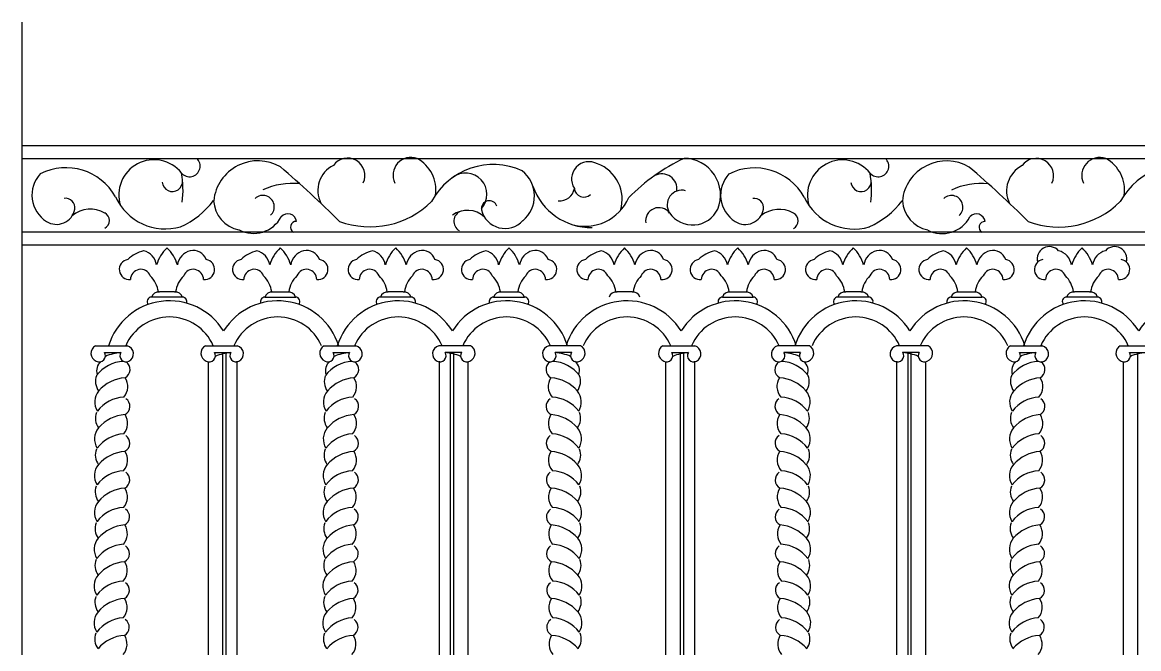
# Model space of a CAD drawing. Extents: x 2581 to 4418, y 3129 to 4307.
# Drawn here: x 2581 to 3618, y 3726 to 4307 of the extents above; entities that cross this region are included whole.
import ezdxf

# ---------------------------------------------------------------- set-up
doc = ezdxf.new("R2010")
doc.units = 0
doc.header["$LTSCALE"] = 0.85
doc.header["$MEASUREMENT"] = 0
for name, color, linetype in [('3', 3, 'CONTINUOUS'), ('4', 4, 'CONTINUOUS'), ('7', 7, 'CONTINUOUS')]:
    doc.layers.add(name, color=color, linetype=linetype)

msp = doc.modelspace()

# ---------------------------------------------------------------- linework, layer by layer
at = {"layer": '3'}
for p, q in [((2580.8, 3128.5), (2580.8, 4307.5)), ((2722.2, 4057.1), (2708.2, 4057.1)), ((2813.5, 4057.1), (2827.4, 4057.1)), ((2934.7, 4057.1), (2920.8, 4057.1)), ((3026, 4057.1), (3040, 4057.1)), ((3147.3, 4057.1), (3133.3, 4057.1)), ((3238.6, 4057.1), (3252.5, 4057.1)), ((3359.8, 4057.1), (3345.9, 4057.1)), ((3451.1, 4057.1), (3465.1, 4057.1)), ((3572.3, 4057.1), (3558.4, 4057.1)), ((2729.5, 4052.4), (2700.9, 4052.4)), ((2806.1, 4052.4), (2834.8, 4052.4)), ((2942.1, 4052.4), (2913.4, 4052.4)), ((3018.7, 4052.4), (3047.3, 4052.4)), ((3231.2, 4052.4), (3259.9, 4052.4)), ((3367.2, 4052.4), (3338.5, 4052.4)), ((3443.7, 4052.4), (3472.4, 4052.4)), ((3579.7, 4052.4), (3551, 4052.4)), ((2766.9, 4001), (2766.9, 3468.3)), ((2769.9, 4001), (2769.9, 3468.3)), ((2978.3, 4001), (2978.3, 3468.3)), ((2981.3, 4001), (2981.3, 3468.3)), ((3192, 4001), (3192, 3468.3)), ((3195, 4001), (3195, 3468.3)), ((3403.4, 4001), (3403.4, 3468.3)), ((3406.4, 4001), (3406.4, 3468.3)), ((3617, 4001), (3617, 3468.3))]:
    msp.add_line(p, q, dxfattribs=at)
for centre, radius, start, end in [((2676.4, 3959.4), 33.3, 92.8863, 143.0641), ((2889, 3959.4), 33.3, 92.8863, 143.0641), ((3071.8, 3959.4), 33.3, 36.9359, 87.1137), ((3284.3, 3959.4), 33.3, 36.9359, 87.1137), ((3526.6, 3959.4), 33.3, 92.8863, 143.0641), ((2679, 3941.6), 36, 94.2954, 139.2594), ((2891.6, 3941.6), 36, 94.2954, 139.2594), ((3069.2, 3941.6), 36, 40.7406, 85.7046), ((3281.7, 3941.6), 36, 40.7406, 85.7046), ((3529.2, 3941.6), 36, 94.2954, 139.2594), ((2677, 3926.4), 33.2, 93.2561, 142.9774), ((2889.5, 3926.4), 33.2, 93.2561, 142.9774), ((3071.2, 3926.4), 33.2, 37.0226, 86.7439), ((3283.8, 3926.4), 33.2, 37.0226, 86.7439), ((3527.2, 3926.4), 33.2, 93.2561, 142.9774), ((2678.9, 3907.4), 36, 94.2954, 139.2594), ((2891.5, 3907.4), 36, 94.2954, 139.2594), ((3069.3, 3907.4), 36, 40.7406, 85.7046), ((3281.8, 3907.4), 36, 40.7406, 85.7046), ((3529.1, 3907.4), 36, 94.2954, 139.2594), ((2676.9, 3892.2), 33.2, 93.2561, 142.9774), ((2889.4, 3892.2), 33.2, 93.2561, 142.9774), ((3071.3, 3892.2), 33.2, 37.0226, 86.7439), ((3283.9, 3892.2), 33.2, 37.0226, 86.7439), ((3527.1, 3892.2), 33.2, 93.2561, 142.9774), ((2678.8, 3873.2), 36, 94.2954, 139.2594), ((2891.4, 3873.2), 36, 94.2954, 139.2594), ((3069.4, 3873.2), 36, 40.7406, 85.7046), ((3281.9, 3873.2), 36, 40.7406, 85.7046), ((3529, 3873.2), 36, 94.2954, 139.2594), ((2676.8, 3858), 33.2, 93.2561, 142.9774), ((2889.3, 3858), 33.2, 93.2561, 142.9774), ((3071.4, 3858), 33.2, 37.0226, 86.7439), ((3283.9, 3858), 33.2, 37.0226, 86.7439), ((3527, 3858), 33.2, 93.2561, 142.9774), ((2678.7, 3839.1), 36, 94.2954, 139.2594), ((2891.3, 3839.1), 36, 94.2954, 139.2594), ((3069.5, 3839.1), 36, 40.7406, 85.7046), ((3282, 3839.1), 36, 40.7406, 85.7046), ((3528.9, 3839.1), 36, 94.2954, 139.2594), ((2676.7, 3823.9), 33.2, 93.2561, 142.9774), ((2889.2, 3823.9), 33.2, 93.2561, 142.9774), ((3071.5, 3823.9), 33.2, 37.0226, 86.7439), ((3284, 3823.9), 33.2, 37.0226, 86.7439), ((3526.9, 3823.9), 33.2, 93.2561, 142.9774), ((2678.6, 3804.9), 36, 94.2954, 139.2594), ((2891.2, 3804.9), 36, 94.2954, 139.2594), ((3069.6, 3804.9), 36, 40.7406, 85.7046), ((3282.1, 3804.9), 36, 40.7406, 85.7046), ((3528.8, 3804.9), 36, 94.2954, 139.2594), ((2676.6, 3789.7), 33.2, 93.2561, 142.9774), ((2889.1, 3789.7), 33.2, 93.2561, 142.9774), ((3071.6, 3789.7), 33.2, 37.0226, 86.7439), ((3284.1, 3789.7), 33.2, 37.0226, 86.7439), ((3526.8, 3789.7), 33.2, 93.2561, 142.9774), ((2678.5, 3770.7), 36, 94.2954, 139.2594), ((2891.1, 3770.7), 36, 94.2954, 139.2594), ((3069.7, 3770.7), 36, 40.7406, 85.7046), ((3282.2, 3770.7), 36, 40.7406, 85.7046), ((3528.7, 3770.7), 36, 94.2954, 139.2594), ((2676.5, 3755.5), 33.2, 93.2561, 142.9774), ((2889.1, 3755.5), 33.2, 93.2561, 142.9774), ((3071.7, 3755.5), 33.2, 37.0226, 86.7439), ((3284.2, 3755.5), 33.2, 37.0226, 86.7439), ((3526.7, 3755.5), 33.2, 93.2561, 142.9774), ((2678.4, 3736.6), 36, 94.2954, 139.2594), ((2891, 3736.6), 36, 94.2954, 139.2594), ((3069.7, 3736.6), 36, 40.7406, 85.7046), ((3282.3, 3736.6), 36, 40.7406, 85.7046), ((3528.6, 3736.6), 36, 94.2954, 139.2594), ((2676.4, 3721.4), 33.2, 93.2561, 142.9774), ((2889, 3721.4), 33.2, 93.2561, 142.9774), ((3071.8, 3721.4), 33.2, 37.0226, 86.7439), ((3284.3, 3721.4), 33.2, 37.0226, 86.7439), ((3526.6, 3721.4), 33.2, 93.2561, 142.9774), ((2678.4, 3702.4), 36, 94.2954, 139.2594), ((2890.9, 3702.4), 36, 94.2954, 139.2594), ((3069.8, 3702.4), 36, 40.7406, 85.7046), ((3282.4, 3702.4), 36, 40.7406, 85.7046), ((3528.5, 3702.4), 36, 94.2954, 139.2594)]:
    msp.add_arc(centre, radius, start, end, dxfattribs=at)
at = {"layer": '4'}
for centre, radius, start, end in [((2737.8, 4073.4), 33.4, 132.4683, 164.7546), ((2692.6, 4073.4), 33.4, 15.2454, 47.5317), ((2843, 4073.4), 33.4, 132.4683, 164.7546), ((2797.9, 4073.4), 33.4, 15.2454, 47.5317), ((2950.3, 4073.4), 33.4, 132.4683, 164.7546), ((2905.2, 4073.4), 33.4, 15.2454, 47.5317), ((3055.6, 4073.4), 33.4, 132.4683, 164.7546), ((3010.4, 4073.4), 33.4, 15.2454, 47.5317), ((3162.9, 4073.4), 33.4, 132.4683, 164.7546), ((3117.7, 4073.4), 33.4, 15.2454, 47.5317), ((3268.1, 4073.4), 33.4, 132.4683, 164.7546), ((3223, 4073.4), 33.4, 15.2454, 47.5317), ((3375.4, 4073.4), 33.4, 132.4683, 164.7546), ((3330.2, 4073.4), 33.4, 15.2454, 47.5317), ((3480.7, 4073.4), 33.4, 132.4683, 164.7546), ((3435.5, 4073.4), 33.4, 15.2454, 47.5317), ((3535.1, 4087.7), 11.5, 42.0592, 194.5207), ((3588, 4073.4), 33.4, 132.4683, 164.7546), ((3542.8, 4073.4), 33.4, 15.2454, 47.5317), ((3595.6, 4087.7), 11.5, 345.4793, 137.9408), ((2680.3, 4078), 9.4, 99.2263, 276.1925), ((2702.2, 4062.3), 34.2, 104.6904, 133.1329), ((2689.2, 4079.4), 16.6, 9.9023, 74.8474), ((2741.2, 4079.4), 16.6, 105.1526, 170.0977), ((2739.6, 4083), 12.7, 19.7153, 102.4614), ((2750.1, 4078), 9.4, 263.8075, 80.7737), ((2785.5, 4078), 9.4, 99.2263, 276.1925), ((2807.4, 4062.3), 34.2, 104.6904, 133.1329), ((2794.4, 4079.4), 16.6, 9.9023, 74.8474), ((2846.5, 4079.4), 16.6, 105.1526, 170.0977), ((2844.9, 4083), 12.7, 19.7153, 102.4614), ((2855.4, 4078), 9.4, 263.8075, 80.7737), ((2892.8, 4078), 9.4, 99.2263, 276.1925), ((2914.7, 4062.3), 34.2, 104.6904, 133.1329), ((2901.7, 4079.4), 16.6, 9.9023, 74.8474), ((2953.8, 4079.4), 16.6, 105.1526, 170.0977), ((2952.2, 4083), 12.7, 19.7153, 102.4614), ((2962.7, 4078), 9.4, 263.8075, 80.7737), ((2998.1, 4078), 9.4, 99.2263, 276.1925), ((3020, 4062.3), 34.2, 104.6904, 133.1329), ((3007, 4079.4), 16.6, 9.9023, 74.8474), ((3059, 4079.4), 16.6, 105.1526, 170.0977), ((3057.4, 4083), 12.7, 19.7153, 102.4614), ((3067.9, 4078), 9.4, 263.8075, 80.7737), ((3105.4, 4078), 9.4, 99.2263, 276.1925), ((3127.3, 4062.3), 34.2, 104.6904, 133.1329), ((3114.3, 4079.4), 16.6, 9.9023, 74.8474), ((3166.3, 4079.4), 16.6, 105.1526, 170.0977), ((3164.7, 4083), 12.7, 19.7153, 102.4614), ((3175.2, 4078), 9.4, 263.8075, 80.7737), ((3210.6, 4078), 9.4, 99.2263, 276.1925), ((3232.5, 4062.3), 34.2, 104.6904, 133.1329), ((3219.5, 4079.4), 16.6, 9.9023, 74.8474), ((3271.6, 4079.4), 16.6, 105.1526, 170.0977), ((3270, 4083), 12.7, 19.7153, 102.4614), ((3280.5, 4078), 9.4, 263.8075, 80.7737), ((3317.9, 4078), 9.4, 99.2263, 276.1925), ((3339.8, 4062.3), 34.2, 104.6904, 133.1329), ((3326.8, 4079.4), 16.6, 9.9023, 74.8474), ((3378.9, 4079.4), 16.6, 105.1526, 170.0977), ((3377.3, 4083), 12.7, 19.7153, 102.4614), ((3387.7, 4078), 9.4, 263.8075, 80.7737), ((3423.2, 4078), 9.4, 99.2263, 276.1925), ((3445.1, 4062.3), 34.2, 104.6904, 133.1329), ((3432, 4079.4), 16.6, 9.9023, 74.8474), ((3484.1, 4079.4), 16.6, 105.1526, 170.0977), ((3482.5, 4083), 12.7, 19.7153, 102.4614), ((3493, 4078), 9.4, 263.8075, 80.7737), ((3530.5, 4078), 9.4, 99.2263, 276.1925), ((3539.3, 4079.4), 16.6, 9.9023, 74.8474), ((3591.4, 4079.4), 16.6, 105.1526, 170.0977), ((3600.3, 4078), 9.4, 263.8075, 80.7737), ((2690.8, 4068.6), 9.54, 21.6615, 180), ((2739.6, 4068.6), 9.54, 0, 158.3385), ((2796.1, 4068.6), 9.54, 21.6615, 180), ((2844.8, 4068.6), 9.54, 0, 158.3385), ((2903.4, 4068.6), 9.54, 21.6615, 180), ((2952.1, 4068.6), 9.54, 0, 158.3385), ((3008.6, 4068.6), 9.54, 21.6615, 180), ((3057.4, 4068.6), 9.54, 0, 158.3385), ((3115.9, 4068.6), 9.54, 21.6615, 180), ((3164.6, 4068.6), 9.54, 0, 158.3385), ((3221.2, 4068.6), 9.54, 21.6615, 180), ((3269.9, 4068.6), 9.54, 0, 158.3385), ((3328.5, 4068.6), 9.54, 21.6615, 180), ((3377.2, 4068.6), 9.54, 0, 158.3385), ((3433.7, 4068.6), 9.54, 21.6615, 180), ((3482.4, 4068.6), 9.54, 0, 158.3385), ((3541, 4068.6), 9.54, 21.6615, 180), ((3589.7, 4068.6), 9.54, 0, 158.3385), ((2681.5, 4053.7), 25.9, 7.6565, 45.4828), ((2748.9, 4053.7), 25.9, 134.5172, 172.3435), ((2786.8, 4053.7), 25.9, 7.6565, 45.4828), ((2854.1, 4053.7), 25.9, 134.5172, 172.3435), ((2894.1, 4053.7), 25.9, 7.6565, 45.4828), ((2961.4, 4053.7), 25.9, 134.5172, 172.3435), ((2999.3, 4053.7), 25.9, 7.6565, 45.4828), ((3066.7, 4053.7), 25.9, 134.5172, 172.3435), ((3106.6, 4053.7), 25.9, 7.6565, 45.4828), ((3174, 4053.7), 25.9, 134.5172, 172.3435), ((3211.9, 4053.7), 25.9, 7.6565, 45.4828), ((3279.2, 4053.7), 25.9, 134.5172, 172.3435), ((3319.2, 4053.7), 25.9, 7.6565, 45.4828), ((3386.5, 4053.7), 25.9, 134.5172, 172.3435), ((3424.4, 4053.7), 25.9, 7.6565, 45.4828), ((3491.7, 4053.7), 25.9, 134.5172, 172.3435), ((3531.7, 4053.7), 25.9, 7.6565, 45.4828), ((3599, 4053.7), 25.9, 134.5172, 172.3435), ((2707.2, 4050.5), 6.63, 81.2356, 163.2841), ((2723.2, 4050.5), 6.63, 16.7159, 98.7644), ((2812.5, 4050.5), 6.63, 81.2356, 163.2841), ((2828.4, 4050.5), 6.63, 16.7159, 98.7644), ((2919.8, 4050.5), 6.63, 81.2356, 163.2841), ((2935.7, 4050.5), 6.63, 16.7159, 98.7644), ((3025, 4050.5), 6.63, 81.2356, 163.2841), ((3041, 4050.5), 6.63, 16.7159, 98.7644), ((3132.3, 4050.5), 6.63, 81.2356, 163.2841), ((3148.3, 4050.5), 6.63, 16.7159, 98.7644), ((3237.6, 4050.5), 6.63, 81.2356, 163.2841), ((3253.5, 4050.5), 6.63, 16.7159, 98.7644), ((3344.8, 4050.5), 6.63, 81.2356, 163.2841), ((3360.8, 4050.5), 6.63, 16.7159, 98.7644), ((3450.1, 4050.5), 6.63, 81.2356, 163.2841), ((3466.1, 4050.5), 6.63, 16.7159, 98.7644), ((3557.4, 4050.5), 6.63, 81.2356, 163.2841), ((3573.4, 4050.5), 6.63, 16.7159, 98.7644), ((2717.5, 3989.6), 59.3, 31.97, 162.7741), ((2701, 4048.2), 4.18, 92.0566, 221.8992), ((2729.4, 4048.2), 4.18, 337.139, 87.9434), ((2818.1, 3989.6), 59.3, 17.2259, 148.03), ((2806.3, 4048.2), 4.18, 92.0566, 202.861), ((2834.6, 4048.2), 4.18, 318.1008, 87.9434), ((2930.1, 3989.6), 59.3, 31.97, 162.7741), ((2913.6, 4048.2), 4.18, 92.0566, 221.8992), ((2941.9, 4048.2), 4.18, 337.139, 87.9434), ((3030.7, 3989.6), 59.3, 17.2259, 148.03), ((3018.8, 4048.2), 4.18, 92.0566, 202.861), ((3047.2, 4048.2), 4.18, 318.1008, 87.9434), ((3142.6, 3989.6), 59.3, 31.97, 162.7741), ((3243.2, 3989.6), 59.3, 17.2259, 148.03), ((3231.4, 4048.2), 4.18, 92.0566, 202.861), ((3259.7, 4048.2), 4.18, 318.1008, 87.9434), ((3355.2, 3989.6), 59.3, 31.97, 162.7741), ((3338.6, 4048.2), 4.18, 92.0566, 221.8992), ((3367, 4048.2), 4.18, 337.139, 87.9434), ((3455.7, 3989.6), 59.3, 17.2259, 148.03), ((3443.9, 4048.2), 4.18, 92.0566, 202.861), ((3472.3, 4048.2), 4.18, 318.1008, 87.9434), ((3567.7, 3989.6), 59.3, 31.97, 162.7741), ((3551.2, 4048.2), 4.18, 92.0566, 221.8992), ((3579.6, 4048.2), 4.18, 337.139, 87.9434), ((3668.3, 3989.6), 59.3, 17.2259, 148.03), ((2717.5, 3989.6), 44.3, 23.3566, 156.6434), ((2818.1, 3989.6), 44.3, 23.3566, 156.6434), ((2930.1, 3989.6), 44.3, 23.3566, 156.6434), ((3030.7, 3989.6), 44.3, 23.3566, 156.6434), ((3142.6, 3989.6), 44.3, 23.3566, 156.6434), ((3243.2, 3989.6), 44.3, 23.3566, 156.6434), ((3355.2, 3989.6), 44.3, 23.3566, 156.6434), ((3455.7, 3989.6), 44.3, 23.3566, 156.6434), ((3567.7, 3989.6), 44.3, 23.3566, 156.6434)]:
    msp.add_arc(centre, radius, start, end, dxfattribs=at)
at = {"layer": '7'}
for p, q in [((2580.8, 4193), (4417.4, 4193)), ((2580.8, 4181), (4417.4, 4181)), ((4417.4, 4112.5), (2580.8, 4112.5)), ((4417.4, 4100.5), (2580.8, 4100.5)), ((2648.7, 4007.1), (2678.2, 4007.1)), ((2750.8, 4007.1), (2780.4, 4007.1)), ((2861.2, 4007.1), (2890.8, 4007.1)), ((2997.4, 4007.1), (2967.8, 4007.1)), ((3099.5, 4007.1), (3070, 4007.1)), ((3175.9, 4007.1), (3205.5, 4007.1)), ((3312.1, 4007.1), (3282.5, 4007.1)), ((3422.4, 4007.1), (3392.9, 4007.1)), ((3498.8, 4007.1), (3528.4, 4007.1)), ((3601, 4007.1), (3630.6, 4007.1)), ((2657, 4001), (2672.4, 4001)), ((2759.2, 4001), (2774.5, 4001)), ((2869.6, 4001), (2884.9, 4001)), ((2989, 4001), (2973.7, 4001)), ((3091.2, 4001), (3075.8, 4001)), ((3184.3, 4001), (3199.6, 4001)), ((3303.7, 4001), (3288.4, 4001)), ((3414.1, 4001), (3398.7, 4001)), ((3507.2, 4001), (3522.5, 4001)), ((3609.4, 4001), (3624.7, 4001)), ((2753.5, 3992.3), (2753.5, 3477.1)), ((2780.2, 3992.9), (2780.2, 3476.4)), ((2968, 3992.9), (2968, 3476.4)), ((2994.7, 3992.3), (2994.7, 3477.1)), ((3178.5, 3992.3), (3178.5, 3477.1)), ((3205.3, 3992.9), (3205.3, 3476.4)), ((3393.1, 3992.9), (3393.1, 3476.4)), ((3419.8, 3992.3), (3419.8, 3477.1)), ((3603.6, 3992.3), (3603.6, 3477.1))]:
    msp.add_line(p, q, dxfattribs=at)
for centre, radius, start, end in [((2736.1, 4174), 9.88, 220.8578, 46.579), ((2882.9, 4165.2), 16.2, 334.8385, 144.1327), ((2941.9, 4165.4), 16.7, 70.4133, 205.4255), ((2931.6, 4151.8), 33.4, 351.7633, 61.5402), ((3272.8, 4018), 180.5, 115.3243, 135.4095), ((3195.3, 4147), 34.2, 337.7949, 89.5083), ((3376, 4173.9), 9.88, 220.8578, 46.579), ((3522.8, 4165), 16.2, 334.8385, 144.1327), ((3581.8, 4165.3), 16.7, 70.4133, 205.4255), ((3571.5, 4151.7), 33.4, 351.7633, 61.5402), ((2621.3, 4119.9), 52.6, 29.0449, 116.9337), ((2703.1, 4147.2), 32.7, 38.5886, 197.4944), ((2799.7, 4137.6), 41.3, 59.5156, 174.112), ((2171.1, 3413.3), 999.7, 45.1992, 49.4787), ((2881.7, 4151.2), 26.3, 116.934, 206.3111), ((3018.4, 4110.3), 65.1, 65.7067, 151.7236), ((3026.8, 4146.2), 29.8, 309.8458, 51.9181), ((3107.2, 4162), 16.1, 60.7165, 212.9438), ((3103.2, 4143.3), 34.9, 342.3743, 70.1603), ((3261.1, 4119.7), 52.6, 29.0449, 116.9337), ((3343, 4147), 32.7, 38.5886, 197.4944), ((3439.5, 4137.5), 41.3, 59.5156, 174.112), ((2810.9, 3413.2), 999.7, 45.1992, 49.4787), ((3521.6, 4151), 26.3, 116.934, 206.3111), ((3658.2, 4110.2), 65.1, 65.7067, 151.7236), ((2618.6, 4147.1), 28.9, 137.0349, 237.6787), ((2720.2, 4159.8), 9.45, 184.9624, 5.2428), ((2645.5, 4151.8), 84.6, 352.3, 10.7167), ((2992.8, 4147.8), 19.7, 317.62, 128.4355), ((3174.9, 4152.7), 14.1, 352.0935, 117.4496), ((3258.5, 4147), 28.9, 137.0349, 237.6787), ((3360.1, 4159.7), 9.45, 184.9624, 5.2428), ((3285.3, 4151.7), 84.6, 352.3, 10.7167), ((2832, 4092.5), 65.5, 84.391, 115.0614), ((3109.3, 4174.2), 57.3, 199.3434, 270.8242), ((3080.1, 4155.6), 13.8, 264.3366, 350.2376), ((3102.6, 4154.2), 8.98, 186.0404, 312.274), ((3193.6, 4137.9), 13.7, 75.4898, 212.6575), ((3471.8, 4092.4), 65.5, 84.391, 115.0614), ((2620.8, 4135.3), 8.8, 351.7015, 98.3336), ((2713.7, 4166.7), 51, 204.5777, 286.1553), ((2693.6, 4192.6), 82.4, 294.606, 322.0266), ((2787.8, 4143.5), 29.3, 183.2488, 258.7292), ((2804.3, 4136.2), 10.6, 311.7683, 132.8139), ((2903.7, 4199.1), 81.5, 249.7256, 314.7102), ((3014.7, 4134.5), 7.37, 18.4974, 189.5586), ((3103.4, 4162.9), 44.8, 254.3367, 336.0264), ((3260.7, 4135.2), 8.8, 351.7015, 98.3336), ((3353.6, 4166.5), 51, 204.5777, 286.1553), ((3333.4, 4192.5), 82.4, 294.606, 322.0266), ((3427.7, 4143.4), 29.3, 183.2488, 258.7292), ((3444.1, 4136.1), 10.6, 311.7683, 132.8139), ((3543.6, 4198.9), 81.5, 249.7256, 314.7102), ((2612.5, 4137.2), 17.3, 237.2995, 349.4454), ((2644.1, 4107.5), 26.5, 59.9696, 129.5356), ((2653.6, 4123.4), 8.05, 297.6685, 62.3315), ((2827.5, 4121.5), 8.18, 7.7414, 138.8794), ((2994.3, 4109.4), 23.5, 47.206, 126.2975), ((2991.7, 4122.7), 10, 109.2752, 239.9536), ((3029.3, 4138.7), 22.6, 193.7219, 317.2262), ((3172.2, 4123.1), 12.3, 36.5733, 188.9038), ((3203.5, 4145.3), 26, 214.6501, 334.4199), ((3252.4, 4137.1), 17.3, 237.2995, 349.4454), ((3283.9, 4107.4), 26.5, 59.9696, 129.5356), ((3293.5, 4123.2), 8.05, 297.6685, 62.3315), ((3467.3, 4121.4), 8.18, 7.7414, 138.8794), ((2795.7, 4140.5), 29, 242.1835, 332.1486), ((2835.2, 4117.4), 5.29, 85.3216, 242.7693), ((3435.5, 4140.3), 29, 242.1835, 332.1486), ((3475, 4117.2), 5.29, 85.3216, 242.7693), ((2652.4, 4000.2), 7.86, 118.4615, 248.2756), ((2676.4, 3999.7), 7.63, 296.9546, 76.2888), ((2754.6, 4000.2), 7.86, 118.4615, 248.2756), ((2778.6, 3999.7), 7.63, 296.9546, 76.2888), ((2865, 4000.2), 7.86, 118.4615, 248.2756), ((2889, 3999.7), 7.63, 296.9546, 76.2888), ((2969.6, 3999.7), 7.63, 103.7112, 243.0454), ((2993.6, 4000.2), 7.86, 291.7244, 61.5385), ((3071.8, 3999.7), 7.63, 103.7112, 243.0454), ((3095.8, 4000.2), 7.86, 291.7244, 61.5385), ((3179.7, 4000.2), 7.86, 118.4615, 248.2756), ((3203.7, 3999.7), 7.63, 296.9546, 76.2888), ((3284.3, 3999.7), 7.63, 103.7112, 243.0454), ((3308.3, 4000.2), 7.86, 291.7244, 61.5385), ((3394.7, 3999.7), 7.63, 103.7112, 243.0454), ((3418.7, 4000.2), 7.86, 291.7244, 61.5385), ((3502.6, 4000.2), 7.86, 118.4615, 248.2756), ((3526.6, 3999.7), 7.63, 296.9546, 76.2888), ((3604.7, 4000.2), 7.86, 118.4615, 248.2756), ((2652.3, 3997.9), 5.68, 240.6063, 33.4496), ((2679.1, 3944.5), 56.9, 96.7413, 111.7541), ((2677.1, 3997.9), 5.68, 146.5504, 299.3937), ((2754.5, 3997.9), 5.68, 240.6063, 33.4496), ((2781.2, 3944.5), 56.9, 96.7413, 111.7541), ((2779.3, 3997.9), 5.68, 146.5504, 299.3937), ((2864.8, 3997.9), 5.68, 240.6063, 33.4496), ((2891.6, 3944.5), 56.9, 96.7413, 111.7541), ((2889.6, 3997.9), 5.68, 146.5504, 299.3937), ((2968.9, 3997.9), 5.68, 240.6063, 33.4496), ((2967, 3944.5), 56.9, 68.2459, 83.2587), ((2993.7, 3997.9), 5.68, 146.5504, 299.3937), ((3071.1, 3997.9), 5.68, 240.6063, 33.4496), ((3069.1, 3944.5), 56.9, 68.2459, 83.2587), ((3095.9, 3997.9), 5.68, 146.5504, 299.3937), ((3179.5, 3997.9), 5.68, 240.6063, 33.4496), ((3206.3, 3944.5), 56.9, 96.7413, 111.7541), ((3204.4, 3997.9), 5.68, 146.5504, 299.3937), ((3283.6, 3997.9), 5.68, 240.6063, 33.4496), ((3281.7, 3944.5), 56.9, 68.2459, 83.2587), ((3308.4, 3997.9), 5.68, 146.5504, 299.3937), ((3394, 3997.9), 5.68, 240.6063, 33.4496), ((3392.1, 3944.5), 56.9, 68.2459, 83.2587), ((3418.8, 3997.9), 5.68, 146.5504, 299.3937), ((3502.5, 3997.9), 5.68, 240.6063, 33.4496), ((3529.2, 3944.5), 56.9, 96.7413, 111.7541), ((3527.3, 3997.9), 5.68, 146.5504, 299.3937), ((3604.6, 3997.9), 5.68, 240.6063, 33.4496), ((3631.4, 3944.5), 56.9, 96.7413, 111.7541), ((2659.7, 3984.4), 9.89, 125.3835, 203.0949), ((2672.2, 3985.1), 8.65, 298.6375, 55.2077), ((2872.2, 3984.4), 9.89, 125.3835, 203.0949), ((2884.7, 3985.1), 8.65, 298.6375, 55.2077), ((3076, 3985.1), 8.65, 124.7923, 241.3625), ((3088.5, 3984.4), 9.89, 336.9051, 54.6165), ((3288.6, 3985.1), 8.65, 124.7923, 241.3625), ((3301.1, 3984.4), 9.89, 336.9051, 54.6165), ((3509.9, 3984.4), 9.89, 125.3835, 203.0949), ((3522.3, 3985.1), 8.65, 298.6375, 55.2077), ((2663.8, 3974), 15, 158.8669, 216.5859), ((2663.8, 3969.3), 15, 319.0018, 33.2626), ((2876.3, 3974), 15, 158.8669, 216.5859), ((2876.4, 3969.3), 15, 319.0018, 33.2626), ((3084.4, 3969.3), 15, 146.7374, 220.9982), ((3084.4, 3974), 15, 323.4141, 21.1331), ((3296.9, 3969.3), 15, 146.7374, 220.9982), ((3297, 3974), 15, 323.4141, 21.1331), ((3513.9, 3974), 15, 158.8669, 216.5859), ((3514, 3969.3), 15, 319.0018, 33.2626), ((2663.9, 3954.9), 15.9, 139.9864, 212.5785), ((2876.4, 3954.9), 15.9, 139.9864, 212.5785), ((3084.3, 3954.9), 15.9, 327.4215, 40.0136), ((3296.9, 3954.9), 15.9, 327.4215, 40.0136), ((3514, 3954.9), 15.9, 139.9864, 212.5785), ((2672.1, 3950.9), 8.65, 298.6375, 55.2077), ((2884.6, 3950.9), 8.65, 298.6375, 55.2077), ((3076.1, 3950.9), 8.65, 124.7923, 241.3625), ((3288.7, 3950.9), 8.65, 124.7923, 241.3625), ((3522.2, 3950.9), 8.65, 298.6375, 55.2077), ((2663.7, 3939.9), 15, 158.8669, 216.5859), ((2663.7, 3935.1), 15, 319.0018, 33.2626), ((2876.2, 3939.9), 15, 158.8669, 216.5859), ((2876.3, 3935.1), 15, 319.0018, 33.2626), ((3084.5, 3935.1), 15, 146.7374, 220.9982), ((3084.5, 3939.9), 15, 323.4141, 21.1331), ((3297, 3935.1), 15, 146.7374, 220.9982), ((3297.1, 3939.9), 15, 323.4141, 21.1331), ((3513.8, 3939.9), 15, 158.8669, 216.5859), ((3513.9, 3935.1), 15, 319.0018, 33.2626), ((2663.8, 3920.7), 15.9, 139.9864, 212.5785), ((2672, 3916.8), 8.65, 298.6375, 55.2077), ((2876.3, 3920.7), 15.9, 139.9864, 212.5785), ((2884.5, 3916.8), 8.65, 298.6375, 55.2077), ((3076.2, 3916.8), 8.65, 124.7923, 241.3625), ((3084.4, 3920.7), 15.9, 327.4215, 40.0136), ((3288.8, 3916.8), 8.65, 124.7923, 241.3625), ((3297, 3920.7), 15.9, 327.4215, 40.0136), ((3513.9, 3920.7), 15.9, 139.9864, 212.5785), ((3522.1, 3916.8), 8.65, 298.6375, 55.2077), ((2663.6, 3905.7), 15, 158.8669, 216.5859), ((2876.1, 3905.7), 15, 158.8669, 216.5859), ((3084.6, 3905.7), 15, 323.4141, 21.1331), ((3297.2, 3905.7), 15, 323.4141, 21.1331), ((3513.7, 3905.7), 15, 158.8669, 216.5859), ((2663.6, 3901), 15, 319.0018, 33.2626), ((2876.2, 3901), 15, 319.0018, 33.2626), ((3084.6, 3901), 15, 146.7374, 220.9982), ((3297.1, 3901), 15, 146.7374, 220.9982), ((3513.8, 3901), 15, 319.0018, 33.2626), ((2663.7, 3886.6), 15.9, 139.9864, 212.5785), ((2671.9, 3882.6), 8.65, 298.6375, 55.2077), ((2876.2, 3886.6), 15.9, 139.9864, 212.5785), ((2884.4, 3882.6), 8.65, 298.6375, 55.2077), ((3076.3, 3882.6), 8.65, 124.7923, 241.3625), ((3084.5, 3886.6), 15.9, 327.4215, 40.0136), ((3288.9, 3882.6), 8.65, 124.7923, 241.3625), ((3297.1, 3886.6), 15.9, 327.4215, 40.0136), ((3513.8, 3886.6), 15.9, 139.9864, 212.5785), ((3522.1, 3882.6), 8.65, 298.6375, 55.2077), ((2663.5, 3871.5), 15, 158.8669, 216.5859), ((2663.5, 3866.8), 15, 319.0018, 33.2626), ((2876, 3871.5), 15, 158.8669, 216.5859), ((2876.1, 3866.8), 15, 319.0018, 33.2626), ((3084.7, 3866.8), 15, 146.7374, 220.9982), ((3084.7, 3871.5), 15, 323.4141, 21.1331), ((3297.2, 3866.8), 15, 146.7374, 220.9982), ((3297.3, 3871.5), 15, 323.4141, 21.1331), ((3513.7, 3871.5), 15, 158.8669, 216.5859), ((3513.7, 3866.8), 15, 319.0018, 33.2626), ((2663.6, 3852.4), 15.9, 139.9864, 212.5785), ((2876.1, 3852.4), 15.9, 139.9864, 212.5785), ((3084.6, 3852.4), 15.9, 327.4215, 40.0136), ((3297.2, 3852.4), 15.9, 327.4215, 40.0136), ((3513.7, 3852.4), 15.9, 139.9864, 212.5785), ((2671.8, 3848.4), 8.65, 298.6375, 55.2077), ((2884.3, 3848.4), 8.65, 298.6375, 55.2077), ((3076.4, 3848.4), 8.65, 124.7923, 241.3625), ((3288.9, 3848.4), 8.65, 124.7923, 241.3625), ((3522, 3848.4), 8.65, 298.6375, 55.2077), ((2663.4, 3837.4), 15, 158.8669, 216.5859), ((2663.4, 3832.6), 15, 319.0018, 33.2626), ((2875.9, 3837.4), 15, 158.8669, 216.5859), ((2876, 3832.6), 15, 319.0018, 33.2626), ((3084.8, 3832.6), 15, 146.7374, 220.9982), ((3084.8, 3837.4), 15, 323.4141, 21.1331), ((3297.3, 3832.6), 15, 146.7374, 220.9982), ((3297.3, 3837.4), 15, 323.4141, 21.1331), ((3513.6, 3837.4), 15, 158.8669, 216.5859), ((3513.6, 3832.6), 15, 319.0018, 33.2626), ((2663.5, 3818.2), 15.9, 139.9864, 212.5785), ((2876, 3818.2), 15.9, 139.9864, 212.5785), ((3084.7, 3818.2), 15.9, 327.4215, 40.0136), ((3297.3, 3818.2), 15.9, 327.4215, 40.0136), ((3513.7, 3818.2), 15.9, 139.9864, 212.5785), ((2671.7, 3814.3), 8.65, 298.6375, 55.2077), ((2884.2, 3814.3), 8.65, 298.6375, 55.2077), ((3076.5, 3814.3), 8.65, 124.7923, 241.3625), ((3289, 3814.3), 8.65, 124.7923, 241.3625), ((3521.9, 3814.3), 8.65, 298.6375, 55.2077), ((2663.3, 3803.2), 15, 158.8669, 216.5859), ((2663.3, 3798.5), 15, 319.0018, 33.2626), ((2875.8, 3803.2), 15, 158.8669, 216.5859), ((2875.9, 3798.5), 15, 319.0018, 33.2626), ((3084.9, 3798.5), 15, 146.7374, 220.9982), ((3084.9, 3803.2), 15, 323.4141, 21.1331), ((3297.4, 3798.5), 15, 146.7374, 220.9982), ((3297.4, 3803.2), 15, 323.4141, 21.1331), ((3513.5, 3803.2), 15, 158.8669, 216.5859), ((3513.5, 3798.5), 15, 319.0018, 33.2626), ((2663.4, 3784.1), 15.9, 139.9864, 212.5785), ((2671.6, 3780.1), 8.65, 298.6375, 55.2077), ((2875.9, 3784.1), 15.9, 139.9864, 212.5785), ((2884.1, 3780.1), 8.65, 298.6375, 55.2077), ((3076.6, 3780.1), 8.65, 124.7923, 241.3625), ((3084.8, 3784.1), 15.9, 327.4215, 40.0136), ((3289.1, 3780.1), 8.65, 124.7923, 241.3625), ((3297.3, 3784.1), 15.9, 327.4215, 40.0136), ((3513.6, 3784.1), 15.9, 139.9864, 212.5785), ((3521.8, 3780.1), 8.65, 298.6375, 55.2077), ((2663.2, 3769.1), 15, 158.8669, 216.5859), ((2663.2, 3764.3), 15, 319.0018, 33.2626), ((2875.7, 3769.1), 15, 158.8669, 216.5859), ((2875.8, 3764.3), 15, 319.0018, 33.2626), ((3085, 3764.3), 15, 146.7374, 220.9982), ((3085, 3769.1), 15, 323.4141, 21.1331), ((3297.5, 3764.3), 15, 146.7374, 220.9982), ((3297.5, 3769.1), 15, 323.4141, 21.1331), ((3513.4, 3769.1), 15, 158.8669, 216.5859), ((3513.4, 3764.3), 15, 319.0018, 33.2626), ((2663.3, 3749.9), 15.9, 139.9864, 212.5785), ((2875.8, 3749.9), 15.9, 139.9864, 212.5785), ((3084.9, 3749.9), 15.9, 327.4215, 40.0136), ((3297.4, 3749.9), 15.9, 327.4215, 40.0136), ((3513.5, 3749.9), 15.9, 139.9864, 212.5785), ((2671.5, 3745.9), 8.65, 298.6375, 55.2077), ((2884.1, 3745.9), 8.65, 298.6375, 55.2077), ((3076.7, 3745.9), 8.65, 124.7923, 241.3625), ((3289.2, 3745.9), 8.65, 124.7923, 241.3625), ((3521.7, 3745.9), 8.65, 298.6375, 55.2077), ((2663.1, 3734.9), 15, 158.8669, 216.5859), ((2663.1, 3730.2), 15, 319.0018, 33.2626), ((2875.6, 3734.9), 15, 158.8669, 216.5859), ((2875.7, 3730.2), 15, 319.0018, 33.2626), ((3085.1, 3730.2), 15, 146.7374, 220.9982), ((3085.1, 3734.9), 15, 323.4141, 21.1331), ((3297.6, 3730.2), 15, 146.7374, 220.9982), ((3297.6, 3734.9), 15, 323.4141, 21.1331), ((3513.3, 3734.9), 15, 158.8669, 216.5859), ((3513.3, 3730.2), 15, 319.0018, 33.2626)]:
    msp.add_arc(centre, radius, start, end, dxfattribs=at)

doc.saveas('drawing.dxf')
